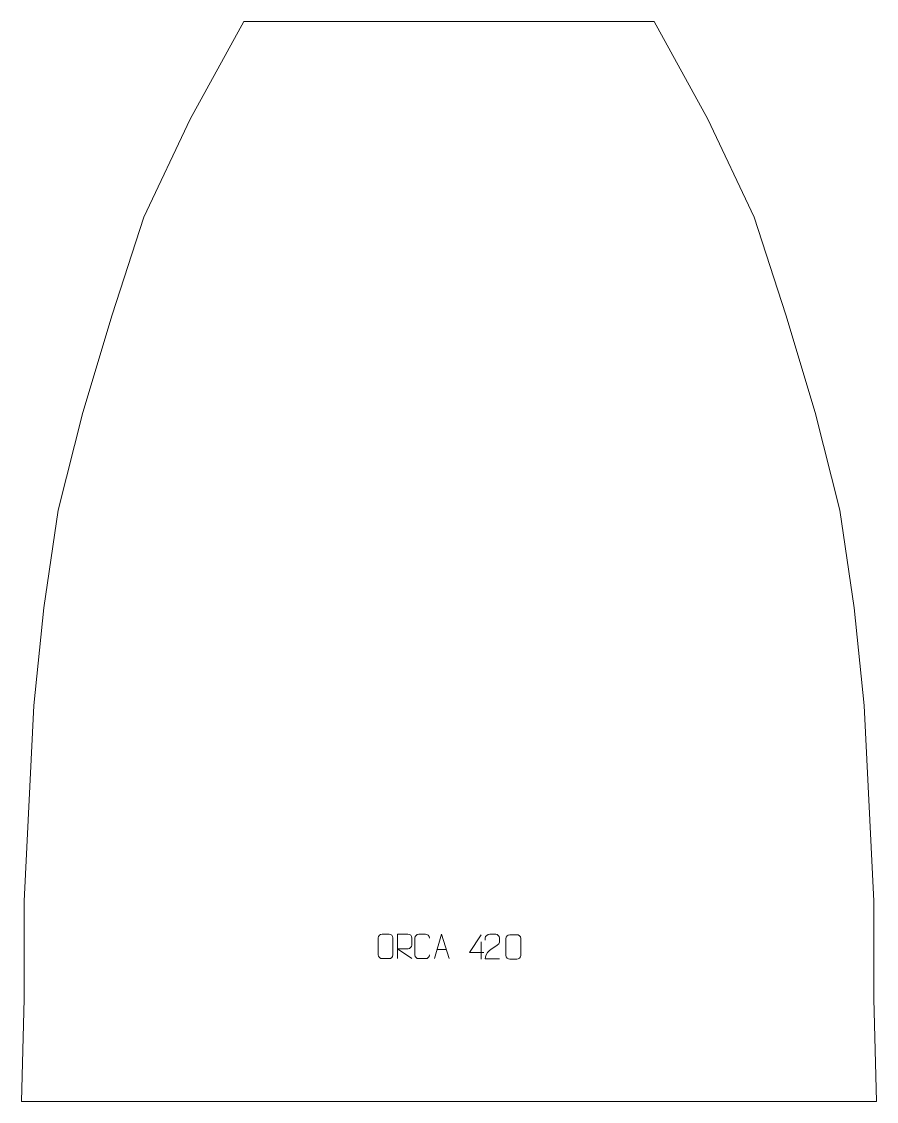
# Model space of a CAD drawing. Header units: millimetres. Extents: x -409 to 466, y 685 to 1790.
import ezdxf

# ---------------------------------------------------------------- set-up
doc = ezdxf.new("R2010")
doc.units = ezdxf.units.MM
doc.header["$MEASUREMENT"] = 0
doc.layers.add('layer 1', color=7, linetype='Continuous')

msp = doc.modelspace()

# ---------------------------------------------------------------- linework, layer by layer
at = {"layer": 'layer 1', "color": 242, "lineweight": 9}
msp.add_open_spline([(-181.8609, 1790.3707), (-181.8609, 1790.3707), (238.1392, 1790.3707), (238.1392, 1790.3707), (238.1392, 1790.3707), (238.1392, 1790.3707), (293.139, 1690.3709), (293.139, 1690.3709), (293.139, 1690.3709), (293.139, 1690.3709), (340.6394, 1590.3707), (340.6394, 1590.3707), (340.6394, 1590.3707), (340.6394, 1590.3707), (373.1383, 1490.3718), (373.1383, 1490.3718), (373.1383, 1490.3718), (373.1383, 1490.3718), (403.1391, 1390.372), (403.1391, 1390.372), (403.1391, 1390.372), (403.1391, 1390.372), (428.1381, 1290.3718), (428.1381, 1290.3718), (428.1381, 1290.3718), (428.1381, 1290.3718), (443.1396, 1190.3715), (443.1396, 1190.3715), (443.1396, 1190.3715), (443.1396, 1190.3715), (453.1389, 1090.3713), (453.1389, 1090.3713), (453.1389, 1090.3713), (453.1389, 1090.3713), (463.1388, 890.3708), (463.1388, 890.3708), (463.1388, 890.3708), (463.1388, 890.3708), (463.1388, 790.371), (463.1388, 790.371), (463.1388, 790.371), (463.1388, 790.371), (465.764, 685.3722), (465.764, 685.3722), (465.764, 685.3722), (465.764, 685.3722), (-409.4856, 685.3722), (-409.4856, 685.3722), (-409.4856, 685.3722), (-409.4856, 685.3722), (-406.8604, 790.371), (-406.8604, 790.371), (-406.8604, 790.371), (-406.8604, 790.371), (-406.8604, 890.3708), (-406.8604, 890.3708), (-406.8604, 890.3708), (-406.8604, 890.3708), (-396.8606, 1090.3713), (-396.8606, 1090.3713), (-396.8606, 1090.3713), (-396.8606, 1090.3713), (-386.8608, 1190.3715), (-386.8608, 1190.3715), (-386.8608, 1190.3715), (-386.8608, 1190.3715), (-371.8598, 1290.3718), (-371.8598, 1290.3718), (-371.8598, 1290.3718), (-371.8598, 1290.3718), (-346.8607, 1390.372), (-346.8607, 1390.372), (-346.8607, 1390.372), (-346.8607, 1390.372), (-316.8613, 1490.3718), (-316.8613, 1490.3718), (-316.8613, 1490.3718), (-316.8613, 1490.3718), (-284.361, 1590.3707), (-284.361, 1590.3707), (-284.361, 1590.3707), (-284.361, 1590.3707), (-236.8607, 1690.3709), (-236.8607, 1690.3709), (-236.8607, 1690.3709), (-236.8607, 1690.3709), (-181.8609, 1790.3707), (-181.8609, 1790.3707)], degree=3, knots=[0, 0, 0, 0, 0.043478261, 0.043478261, 0.043478261, 0.043478261, 0.086956522, 0.086956522, 0.086956522, 0.086956522, 0.130434783, 0.130434783, 0.130434783, 0.130434783, 0.173913043, 0.173913043, 0.173913043, 0.173913043, 0.217391304, 0.217391304, 0.217391304, 0.217391304, 0.260869565, 0.260869565, 0.260869565, 0.260869565, 0.304347826, 0.304347826, 0.304347826, 0.304347826, 0.347826087, 0.347826087, 0.347826087, 0.347826087, 0.391304348, 0.391304348, 0.391304348, 0.391304348, 0.434782609, 0.434782609, 0.434782609, 0.434782609, 0.47826087, 0.47826087, 0.47826087, 0.47826087, 0.52173913, 0.52173913, 0.52173913, 0.52173913, 0.565217391, 0.565217391, 0.565217391, 0.565217391, 0.608695652, 0.608695652, 0.608695652, 0.608695652, 0.652173913, 0.652173913, 0.652173913, 0.652173913, 0.695652174, 0.695652174, 0.695652174, 0.695652174, 0.739130435, 0.739130435, 0.739130435, 0.739130435, 0.782608696, 0.782608696, 0.782608696, 0.782608696, 0.826086957, 0.826086957, 0.826086957, 0.826086957, 0.869565217, 0.869565217, 0.869565217, 0.869565217, 0.913043478, 0.913043478, 0.913043478, 0.913043478, 1, 1, 1, 1], dxfattribs=at)
at = {"layer": 'layer 1', "color": 250, "lineweight": 9}
for points, knots in [([(-40.3445, 856.4942), (-37.9778, 856.4942), (-35.6107, 856.4942), (-33.2436, 856.4942), (-33.2436, 856.4942), (-31.2626, 856.5298), (-29.2361, 855.0351), (-29.209, 852.5924), (-29.209, 852.5924), (-29.2094, 846.8336), (-29.2094, 841.0743), (-29.209, 835.3147), (-29.209, 835.3147), (-29.3512, 832.9865), (-31.058, 831.5039), (-33.2436, 831.493), (-33.2436, 831.493), (-35.6166, 831.4934), (-37.9896, 831.4934), (-40.3622, 831.493), (-40.3622, 831.493), (-42.3211, 831.3874), (-44.328, 833.2758), (-44.3166, 835.2973), (-44.3166, 835.2973), (-44.3163, 841.0794), (-44.3163, 846.861), (-44.3166, 852.6423), (-44.3166, 852.6423), (-44.3123, 854.7849), (-42.5348, 856.5077), (-40.3445, 856.4942)], [0, 0, 0, 0, 0.111111111, 0.111111111, 0.111111111, 0.111111111, 0.222222222, 0.222222222, 0.222222222, 0.222222222, 0.333333333, 0.333333333, 0.333333333, 0.333333333, 0.444444444, 0.444444444, 0.444444444, 0.444444444, 0.555555556, 0.555555556, 0.555555556, 0.555555556, 0.666666667, 0.666666667, 0.666666667, 0.666666667, 0.777777778, 0.777777778, 0.777777778, 0.777777778, 1, 1, 1, 1]), ([(-24.6633, 831.4712), (-24.6633, 831.4712), (-24.6633, 856.4247), (-24.6633, 856.4247), (-24.6633, 856.4247), (-21.0685, 856.4247), (-17.473, 856.4247), (-13.8778, 856.4247), (-13.8778, 856.4247), (-11.5525, 856.387), (-9.9952, 854.897), (-9.9993, 852.5306), (-9.9993, 852.5306), (-9.9997, 850.4951), (-9.9997, 847.4357), (-9.9993, 845.3997), (-9.9993, 845.3997), (-10.0058, 843.5242), (-11.8181, 841.5824), (-13.8276, 841.5633), (-13.8276, 841.5633), (-13.8276, 841.5633), (-24.6633, 841.5633), (-24.6633, 841.5633), (-24.6633, 841.5633), (-24.6633, 841.5633), (-10.0086, 831.4712), (-10.0086, 831.4712)], [0, 0, 0, 0, 0.125, 0.125, 0.125, 0.125, 0.25, 0.25, 0.25, 0.25, 0.375, 0.375, 0.375, 0.375, 0.5, 0.5, 0.5, 0.5, 0.625, 0.625, 0.625, 0.625, 0.75, 0.75, 0.75, 0.75, 1, 1, 1, 1]), ([(8.0918, 835.2889), (7.952, 832.9655), (6.2748, 831.4859), (4.1271, 831.4751), (4.1271, 831.4751), (1.7952, 831.4755), (-0.5367, 831.4755), (-2.8682, 831.4751), (-2.8682, 831.4751), (-4.7932, 831.3697), (-6.7653, 833.2542), (-6.7541, 835.2715), (-6.7541, 835.2715), (-6.7537, 841.0416), (-6.7537, 846.8113), (-6.7541, 852.5806), (-6.7541, 852.5806), (-6.7499, 854.7187), (-5.0032, 856.4379), (-2.8508, 856.4244), (-2.8508, 856.4244), (-0.5251, 856.4244), (1.801, 856.4244), (4.1271, 856.4244), (4.1271, 856.4244), (6.0737, 856.4599), (8.0651, 854.9684), (8.0918, 852.5308)], [0, 0, 0, 0, 0.125, 0.125, 0.125, 0.125, 0.25, 0.25, 0.25, 0.25, 0.375, 0.375, 0.375, 0.375, 0.5, 0.5, 0.5, 0.5, 0.625, 0.625, 0.625, 0.625, 0.75, 0.75, 0.75, 0.75, 1, 1, 1, 1]), ([(13.1983, 831.4712), (13.1983, 831.4712), (20.5693, 856.4247), (20.5693, 856.4247), (20.5693, 856.4247), (20.5693, 856.4247), (28.1392, 831.4712), (28.1392, 831.4712)], [0, 0, 0, 0, 0.333333333, 0.333333333, 0.333333333, 0.333333333, 1, 1, 1, 1]), ([(63.8684, 837.812), (63.8684, 837.812), (49.0467, 837.812), (49.0467, 837.812), (49.0467, 837.812), (49.0467, 837.812), (60.9243, 855.8825), (60.9243, 855.8825)], [0, 0, 0, 0, 0.333333333, 0.333333333, 0.333333333, 0.333333333, 1, 1, 1, 1]), ([(79.8702, 831.3744), (74.9558, 831.3747), (70.0414, 831.3747), (65.1273, 831.3744), (65.1273, 831.3744), (65.1273, 841.3067), (79.7783, 843.9479), (79.8702, 848.2582), (79.8702, 848.2582), (79.8699, 849.6823), (79.8699, 851.106), (79.8702, 852.5293), (79.8702, 852.5293), (79.8533, 854.6064), (77.7305, 856.3312), (76.0595, 856.3485), (76.0595, 856.3485), (73.9863, 856.3481), (71.9134, 856.3481), (69.841, 856.3485), (69.841, 856.3485), (68.0189, 856.365), (65.1942, 854.5729), (65.1273, 852.4793), (65.1273, 852.4793), (65.1273, 852.4793), (65.1273, 850.4245), (65.1273, 850.4245)], [0, 0, 0, 0, 0.125, 0.125, 0.125, 0.125, 0.25, 0.25, 0.25, 0.25, 0.375, 0.375, 0.375, 0.375, 0.5, 0.5, 0.5, 0.5, 0.625, 0.625, 0.625, 0.625, 0.75, 0.75, 0.75, 0.75, 1, 1, 1, 1]), ([(90.4295, 855.9198), (92.7962, 855.9198), (95.1633, 855.9198), (97.5304, 855.9198), (97.5304, 855.9198), (99.5114, 855.9554), (101.5379, 854.4607), (101.565, 852.018), (101.565, 852.018), (101.5646, 846.2592), (101.5646, 840.4999), (101.565, 834.7403), (101.565, 834.7403), (101.4228, 832.4121), (99.716, 830.9295), (97.5304, 830.9186), (97.5304, 830.9186), (95.1574, 830.919), (92.7844, 830.919), (90.4118, 830.9186), (90.4118, 830.9186), (88.4529, 830.813), (86.446, 832.7014), (86.4574, 834.7229), (86.4574, 834.7229), (86.4577, 840.505), (86.4577, 846.2866), (86.4574, 852.0679), (86.4574, 852.0679), (86.4617, 854.2105), (88.2392, 855.9333), (90.4295, 855.9198)], [0, 0, 0, 0, 0.111111111, 0.111111111, 0.111111111, 0.111111111, 0.222222222, 0.222222222, 0.222222222, 0.222222222, 0.333333333, 0.333333333, 0.333333333, 0.333333333, 0.444444444, 0.444444444, 0.444444444, 0.444444444, 0.555555556, 0.555555556, 0.555555556, 0.555555556, 0.666666667, 0.666666667, 0.666666667, 0.666666667, 0.777777778, 0.777777778, 0.777777778, 0.777777778, 1, 1, 1, 1])]:
    msp.add_open_spline(points, degree=3, knots=knots, dxfattribs=at)
for points in [[(15.9209, 840.7206), (15.9209, 840.7206), (25.4166, 840.7206), (25.4166, 840.7206)], [(60.9243, 848.5731), (60.9243, 848.5731), (60.9243, 830.9084), (60.9243, 830.9084)]]:
    msp.add_open_spline(points, degree=3, dxfattribs=at)

doc.saveas('drawing.dxf')
